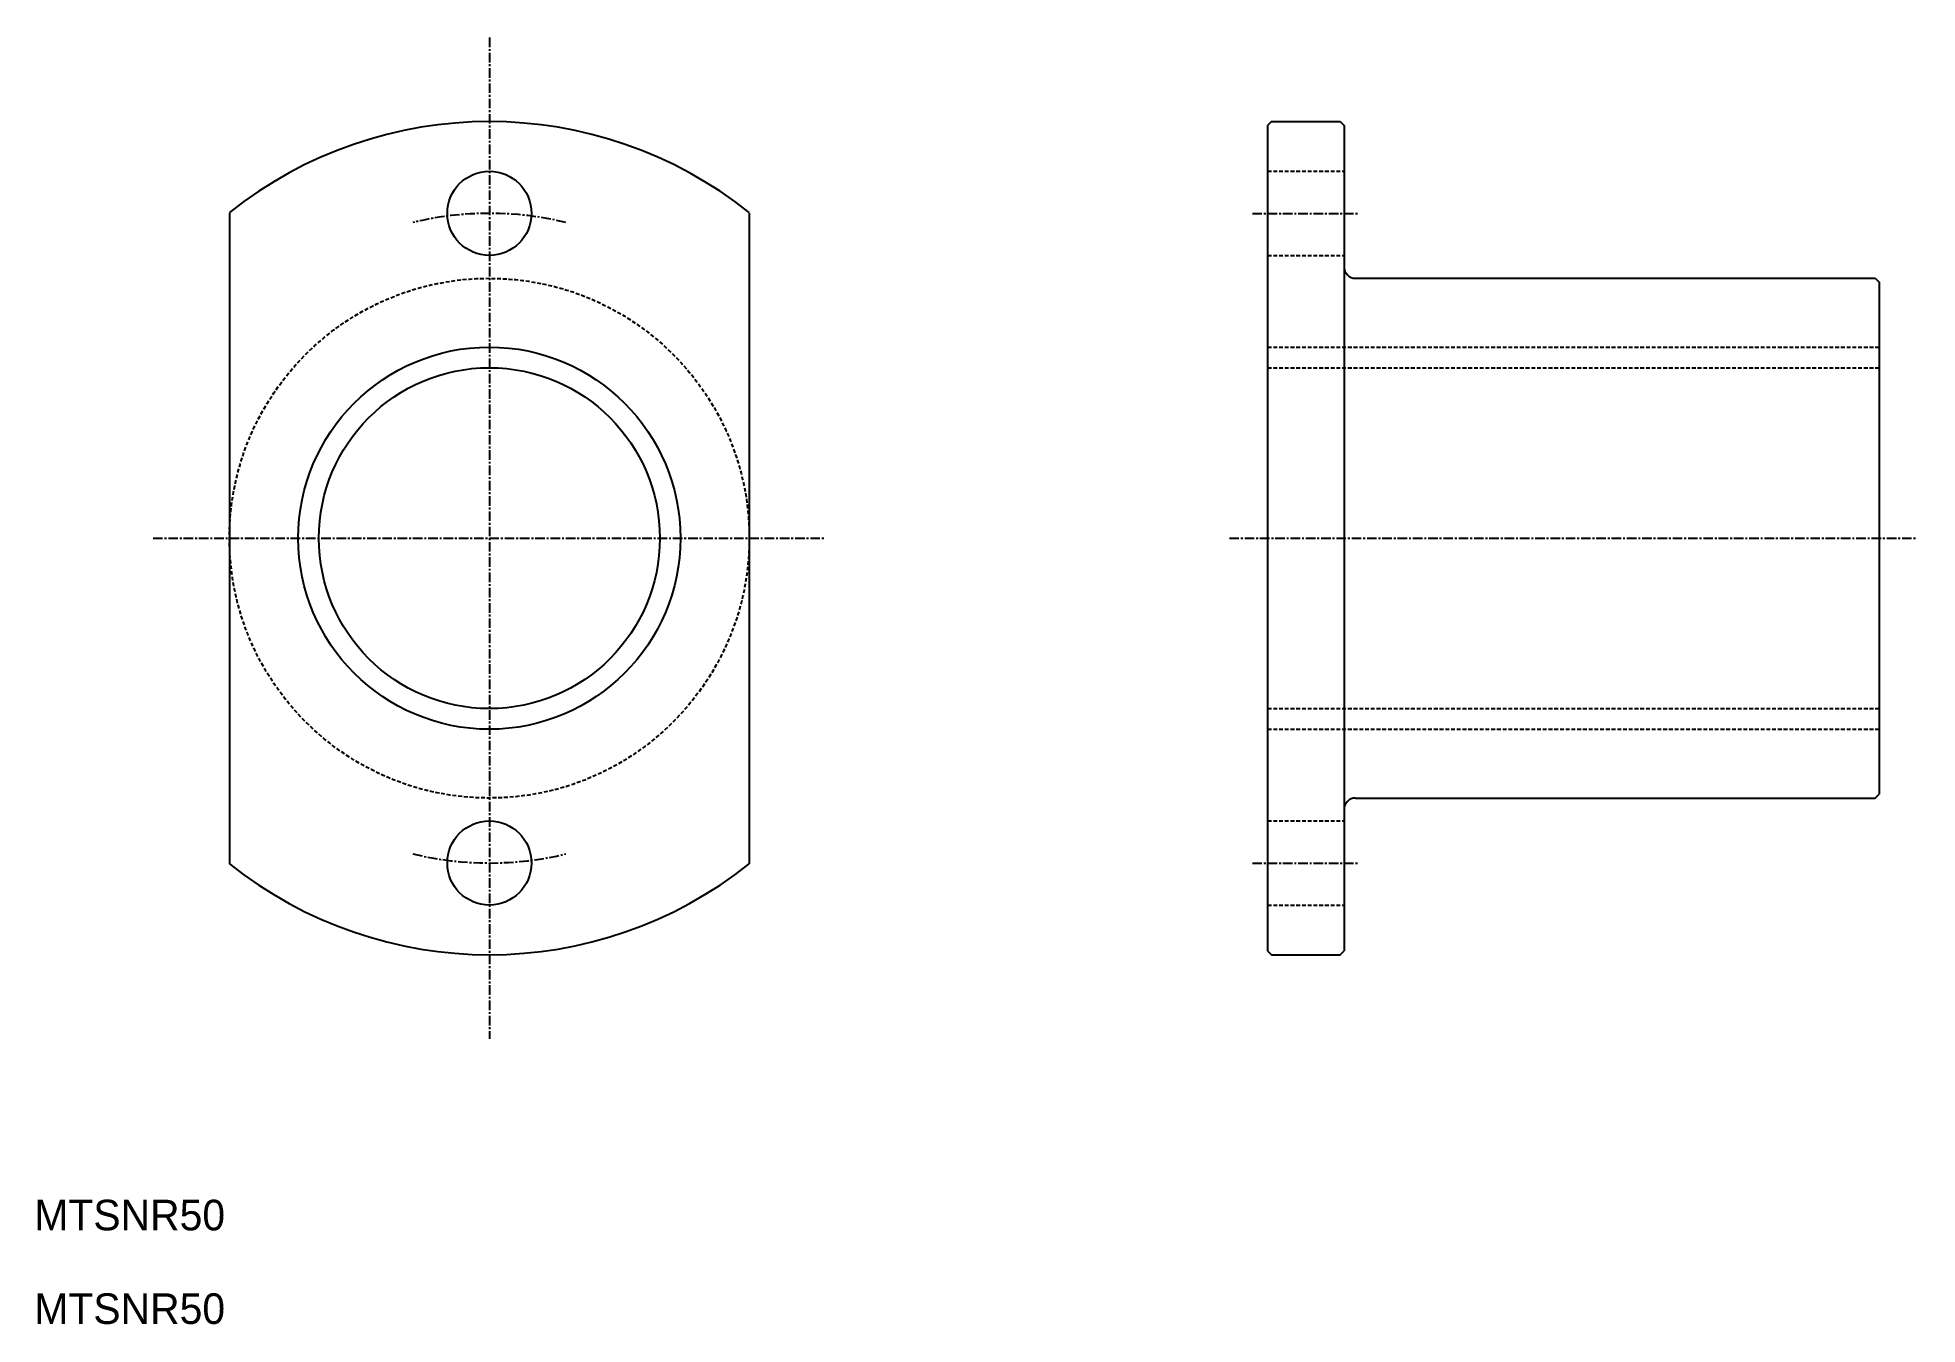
# Model space of a CAD drawing. Extents: x 64 to 310, y 62 to 230.
import ezdxf

# ---------------------------------------------------------------- set-up
doc = ezdxf.new("R2010")
doc.units = 0
doc.linetypes.add('CENTER', pattern=[2, 1.25, -0.25, 0.25, -0.25])
doc.linetypes.add('DASHED', pattern=[0.75, 0.5, -0.25])
doc.layers.get('0').update_dxf_attribs({"linetype": 'CONTINUOUS'})
doc.layers.add('CENTER', color=1, linetype='CENTER')

msp = doc.modelspace()

# ---------------------------------------------------------------- linework, layer by layer
at = {"color": 7, "linetype": 'CONTINUOUS'}
for p, q in [((225.87, 219.1), (225.37, 218.6)), ((225.87, 219.1), (234.87, 219.1)), ((234.87, 219.1), (235.37, 218.6)), ((225.37, 218.6), (225.37, 110.6)), ((235.37, 218.6), (235.37, 110.6)), ((89.56, 207.19), (89.56, 122)), ((157.56, 207.19), (157.56, 122)), ((236.87, 198.6), (304.87, 198.6)), ((304.87, 198.6), (305.37, 198.1)), ((305.37, 198.1), (305.37, 131.1)), ((225.37, 191.85), (225.37, 191.85)), ((236.87, 130.6), (304.87, 130.6)), ((304.87, 130.6), (305.37, 131.1)), ((225.37, 110.6), (225.87, 110.1)), ((225.87, 110.1), (234.87, 110.1)), ((234.87, 110.1), (235.37, 110.6))]:
    msp.add_line(p, q, dxfattribs=at)
at = {"color": 3, "linetype": 'DASHED'}
for p, q in [((225.37, 212.6), (235.37, 212.6)), ((225.37, 201.6), (235.37, 201.6)), ((225.37, 189.6), (305.37, 189.6)), ((225.37, 186.9), (305.37, 186.9)), ((225.37, 142.3), (305.37, 142.3)), ((225.37, 139.6), (305.37, 139.6)), ((225.37, 127.6), (235.37, 127.6)), ((225.37, 116.6), (235.37, 116.6))]:
    msp.add_line(p, q, dxfattribs=at)
at = {"color": 7, "linetype": 'CONTINUOUS'}
for centre, radius in [((123.56, 207.1), 5.5), ((123.56, 164.6), 22.3), ((123.56, 122.1), 5.5)]:
    msp.add_circle(centre, radius, dxfattribs=at)
at = {"color": 3, "linetype": 'DASHED'}
msp.add_circle((123.56, 164.6), 34, dxfattribs=at)
at = {"color": 3, "linetype": 'CONTINUOUS'}
msp.add_circle((123.56, 164.6), 25, dxfattribs=at)
at = {"color": 7, "linetype": 'CONTINUOUS'}
for centre, radius, start, end in [((123.56, 164.6), 54.5, 51.4019, 128.5981), ((236.87, 200.1), 1.5, 180, 270), ((236.87, 129.1), 1.5, 90, 180), ((123.56, 164.6), 54.5, 231.4019, 308.5981)]:
    msp.add_arc(centre, radius, start, end, dxfattribs=at)
at = {"layer": 'CENTER', "color": 1, "linetype": 'CENTER'}
for p, q in [((123.56, 230.1), (123.56, 99.1)), ((223.37, 207.1), (237.37, 207.1)), ((79.56, 164.6), (167.56, 164.6)), ((220.37, 164.6), (310.37, 164.6)), ((223.37, 122.1), (237.37, 122.1))]:
    msp.add_line(p, q, dxfattribs=at)
for start, end in [(76.391, 103.609), (256.391, 283.609)]:
    msp.add_arc((123.56, 164.6), 42.5, start, end, dxfattribs=at)

# ---------------------------------------------------------------- texts
at = {"color": 7, "linetype": 'CONTINUOUS'}
for p in [(64.02, 74.04), (64.02, 61.79)]:
    msp.add_text('MTSNR50', height=4, dxfattribs=at).set_placement(p)

doc.saveas('drawing.dxf')
